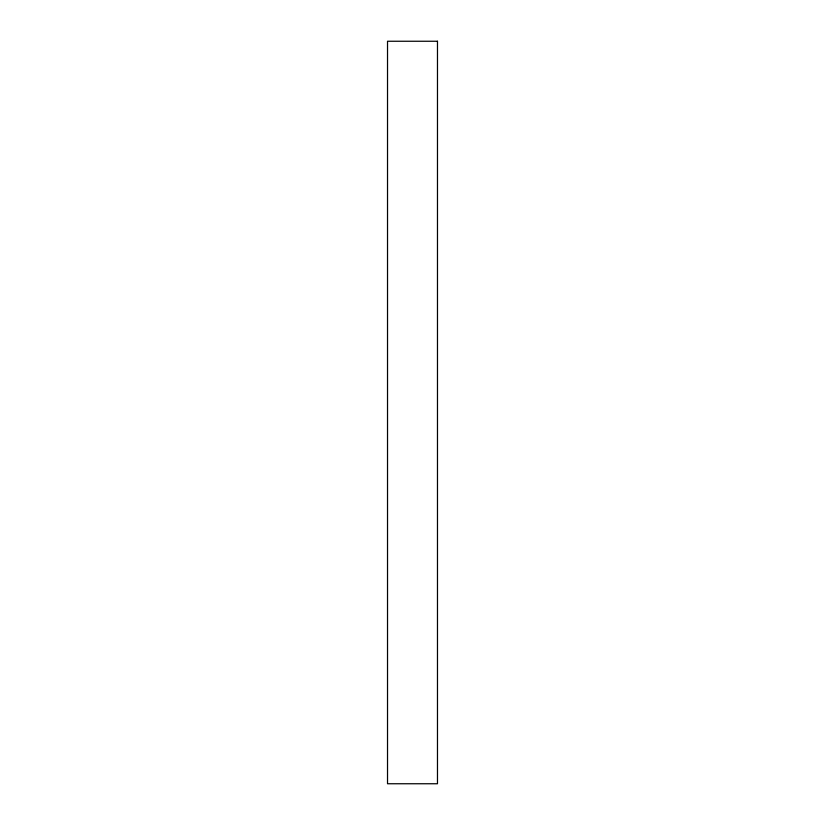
<?xml version="1.0" encoding="UTF-8"?>
<svg xmlns="http://www.w3.org/2000/svg" width="825" height="825" viewBox="0 0 825 825"><rect width="100%" height="100%" fill="white"/><g stroke="black" fill="none" stroke-linecap="round" stroke-linejoin="round"><path stroke-width="1.24" d="M437.477 41.25L387.523 41.25L387.523 783.75L437.477 783.75L437.477 41.25"/></g></svg>
